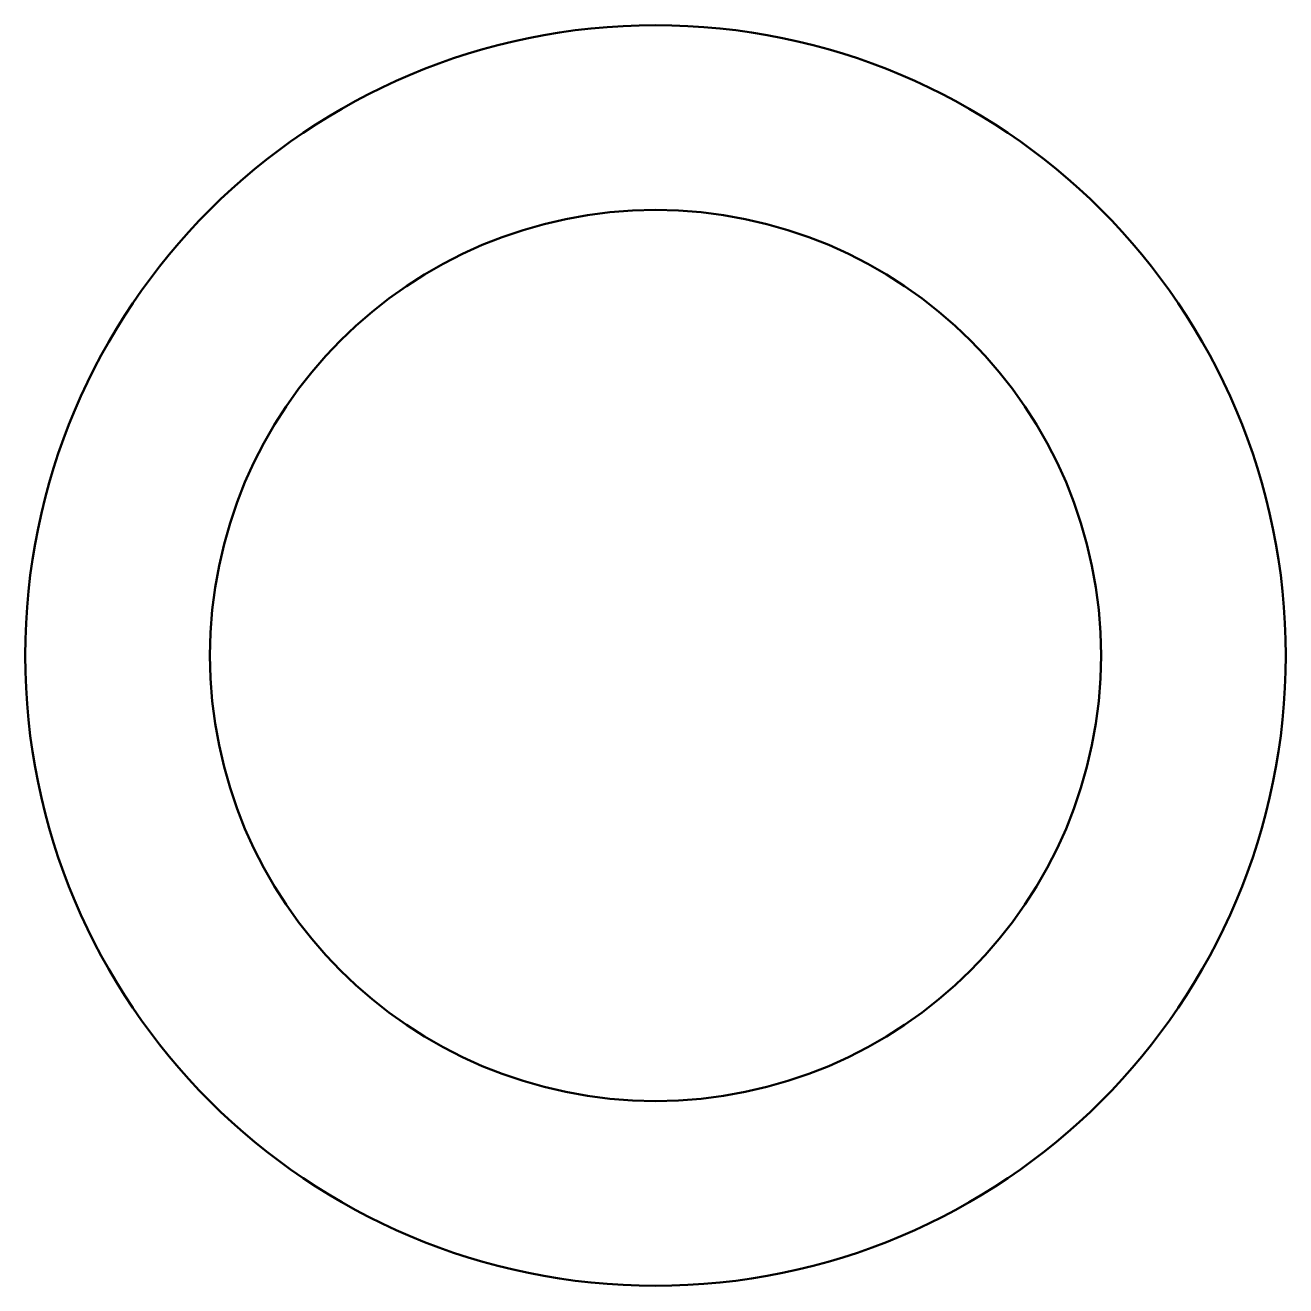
# Model space of a CAD drawing. Header units: millimetres. Extents: x 46 to 354, y 46 to 354.
import ezdxf

# ---------------------------------------------------------------- set-up
doc = ezdxf.new("R2010")
doc.units = ezdxf.units.MM
doc.layers.add('Visible (ISO)', color=7, linetype='Continuous', lineweight=50)

msp = doc.modelspace()

# ---------------------------------------------------------------- linework, layer by layer
at = {"layer": 'Visible (ISO)'}
for radius in [153.5, 108.5]:
    msp.add_circle((200, 200), radius, dxfattribs=at)

doc.saveas('drawing.dxf')
